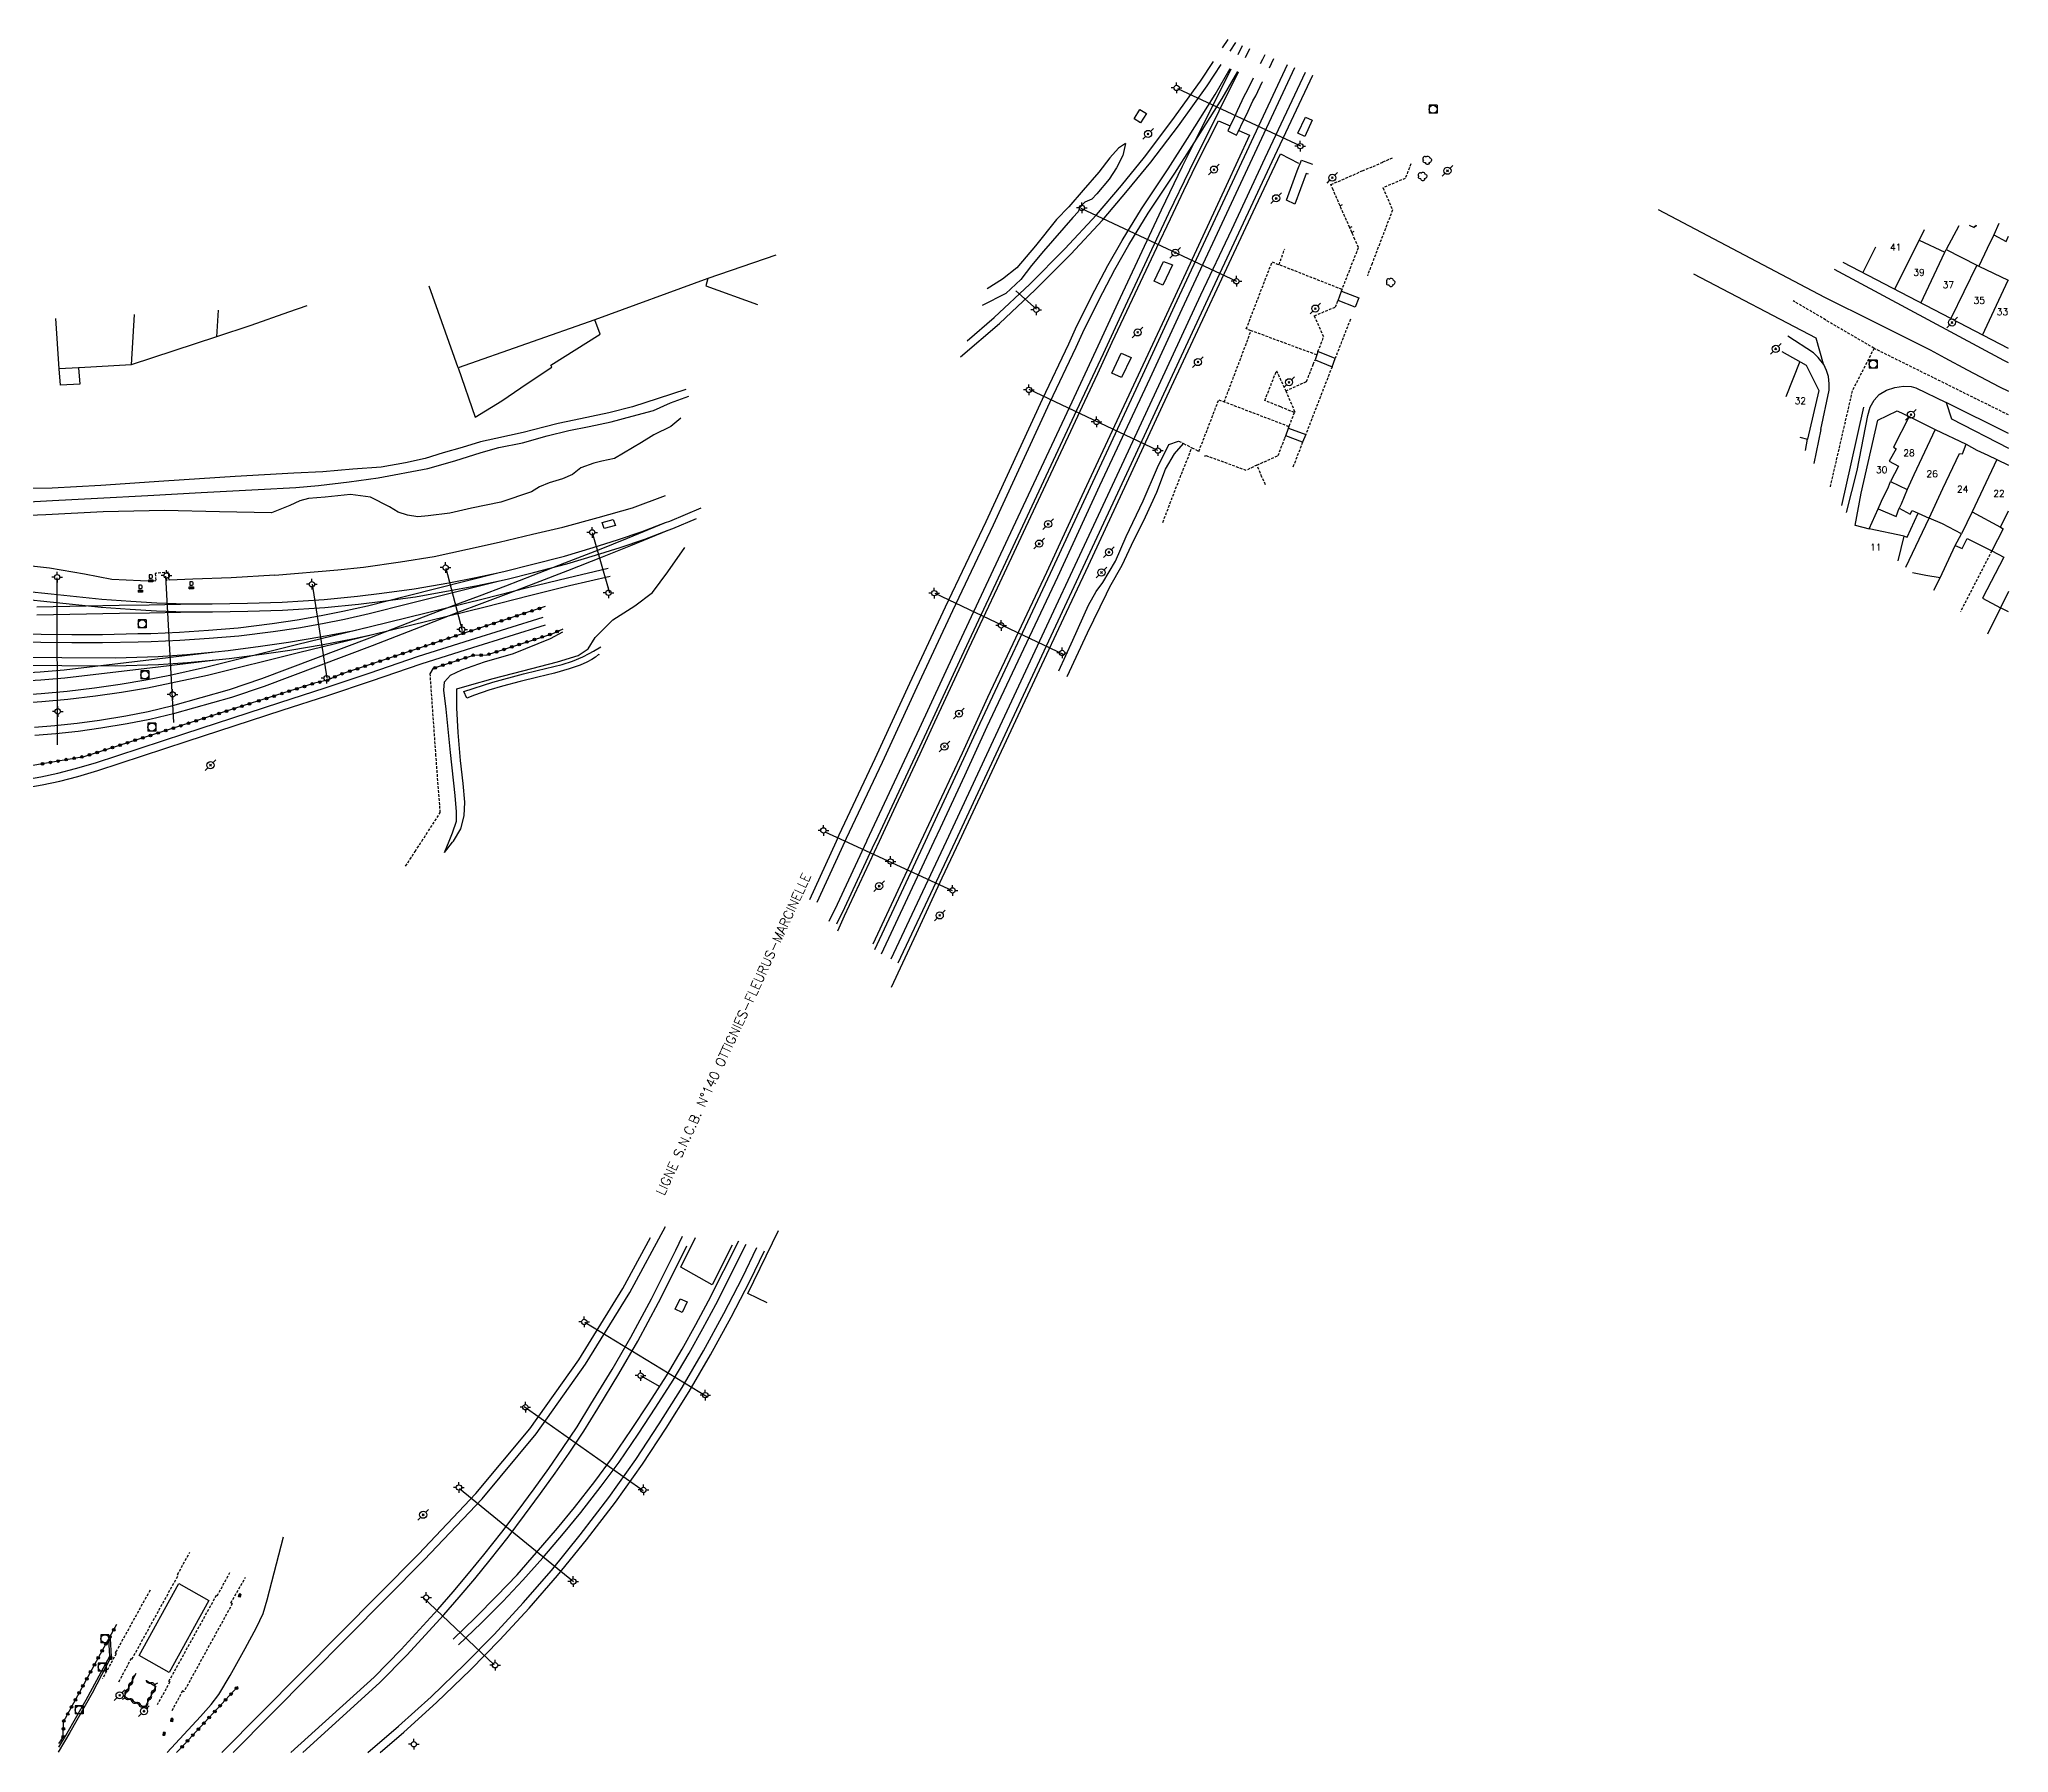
# Model space of a CAD drawing. Header units: millimetres. Extents: x 154000 to 155000, y 122000 to 122597.
# Drawn here: x 154630.4 to 155000, y 122000 to 122321.4 of the extents above; entities that cross this region are included whole.
import ezdxf
from ezdxf.enums import TextEntityAlignment as Align

# ---------------------------------------------------------------- set-up
doc = ezdxf.new("R2010")
doc.units = ezdxf.units.MM
doc.linetypes.add('DASHED', pattern=[0.75, 0.5, -0.25])
doc.layers.get('0').update_dxf_attribs({"linetype": 'CONTINUOUS'})
for name, color, linetype in [('W0001', 6, 'DASHED'), ('W0004', 5, 'CONTINUOUS'), ('W0006', 2, 'CONTINUOUS'), ('W0014', 7, 'CONTINUOUS'), ('W0017', 7, 'CONTINUOUS'), ('W0021', 2, 'CONTINUOUS'), ('W0071', 7, 'CONTINUOUS'), ('W0101', 7, 'CONTINUOUS'), ('W0104', 1, 'CONTINUOUS'), ('W0105', 7, 'CONTINUOUS'), ('W0112', 1, 'DASHED'), ('W0211', 2, 'CONTINUOUS'), ('W0214', 2, 'CONTINUOUS'), ('W0300', 7, 'CONTINUOUS'), ('W0310', 3, 'CONTINUOUS'), ('W0323', 7, 'CONTINUOUS'), ('W0401', 7, 'CONTINUOUS'), ('W0420', 7, 'CONTINUOUS'), ('W0438', 7, 'CONTINUOUS'), ('W0439', 7, 'CONTINUOUS'), ('W0473', 7, 'CONTINUOUS'), ('W0610', 7, 'CONTINUOUS'), ('W0611', 7, 'CONTINUOUS'), ('W0700', 7, 'CONTINUOUS'), ('W0710', 7, 'CONTINUOUS'), ('W0989', 7, 'CONTINUOUS'), ('W0991', 7, 'CONTINUOUS'), ('W1102', 7, 'CONTINUOUS')]:
    doc.layers.add(name, color=color, linetype=linetype)
doc.styles.get("Standard").update_dxf_attribs({"font": 'romans.shx', "width": 0.85})

# ---------------------------------------------------------------- blocks, each defined once
blk = doc.blocks.new('T438')
for p, q in [((-0.4, 0.2), (0.4, 0.2)), ((-0.4, -0.2), (-0.4, 0.2)), ((0.15, 1.1), (-0.3, 1.1)), ((-0.3, 1.1), (-0.3, 0.5)), ((-0.3, 0.5), (0.15, 0.5)), ((0.3, 0.65), (0.3, 0.95)), ((0.4, 0.2), (0.4, -0.2))]:
    blk.add_line(p, q)
at = {"flags": 128}
for points in [[(-0.4, -0.2), (0.4, 0.2)], [(0.4, -0.2), (-0.4, -0.2)]]:
    blk.add_lwpolyline(points, dxfattribs=at)
for centre, major_axis, start_param, end_param in [((0.15, 0.95), (0.106, -0.106), 0.785398, 2.356194), ((0.15, 0.65), (0.106, 0.106), 3.926991, 5.497787)]:
    blk.add_ellipse(centre, major_axis=major_axis, ratio=1, start_param=start_param, end_param=end_param)
blk = doc.blocks.new('T473')
for p, q in [((-0.166667, 0.166667), (0.166667, -0.166667)), ((-0.166667, -0.166667), (0.166667, 0.166667)), ((0.500001, 0.500001), (1.000002, 1.000002)), ((-1.000002, -1.000002), (-0.500001, -0.500001))]:
    blk.add_line(p, q)
blk.add_ellipse((0, 0), major_axis=(0.471405, 0.471405), ratio=1, start_param=5.4977871438, end_param=11.780972451)
blk = doc.blocks.new('T610')
for p, q in [((-0.500001, 0), (-1.000002, 0)), ((0, 0.500001), (0, 1.000002)), ((0.500001, 0), (1.000002, 0)), ((0, -0.500001), (0, -1.000002))]:
    blk.add_line(p, q)
blk.add_ellipse((0, 0), major_axis=(-0.353554, 0.353554), ratio=1, start_param=3.926990817, end_param=10.2101761242)
blk = doc.blocks.new('T420')
for p, q in [((0.75, 0.75), (-0.75, 0.75)), ((-0.75, 0.75), (-0.75, -0.75)), ((0.75, 0.75), (0.75, -0.75)), ((0.75, -0.75), (-0.75, -0.75))]:
    blk.add_line(p, q)
blk.add_ellipse((0, 0), major_axis=(-0.53, 0.53), ratio=1, start_param=3.926991, end_param=10.210176)
blk = doc.blocks.new('T300')
for p, q in [((-0.8, 0.51), (-0.86, 0.34)), ((-0.86, 0.34), (-0.86, 0.17)), ((-0.86, 0.17), (-0.74, 0.06)), ((-0.69, 0.63), (-0.8, 0.51)), ((-0.8, -0.06), (-0.74, 0.06)), ((-0.74, 0.06), (-0.69, 0.11)), ((-0.57, 0.69), (-0.69, 0.63)), ((-0.46, 0.69), (-0.57, 0.69)), ((-0.29, 0.63), (-0.46, 0.69)), ((-0.29, 0.63), (-0.17, 0.74)), ((-0.23, 0.57), (-0.29, 0.63)), ((-0.17, 0.74), (-0.06, 0.8)), ((-0.06, 0.8), (0.06, 0.8)), ((0.06, 0.8), (0.23, 0.74)), ((0.23, 0.74), (0.34, 0.63)), ((0.34, 0.63), (0.4, 0.51)), ((0.46, 0.46), (0.34, 0.46)), ((0.4, 0.51), (0.4, 0.46)), ((0.57, 0.4), (0.46, 0.46)), ((0.57, 0.4), (0.69, 0.29)), ((0.69, 0.29), (0.74, 0.17)), ((0.74, 0.06), (0.69, -0.17)), ((0.74, 0.17), (0.74, 0.06)), ((-0.8, -0.17), (-0.8, -0.06)), ((-0.8, -0.23), (-0.8, -0.17)), ((-0.74, -0.34), (-0.8, -0.23)), ((-0.69, -0.4), (-0.74, -0.34)), ((-0.51, -0.46), (-0.69, -0.4)), ((-0.4, -0.46), (-0.51, -0.46)), ((-0.4, -0.46), (-0.34, -0.46)), ((-0.34, -0.46), (-0.34, -0.4)), ((-0.34, -0.51), (-0.34, -0.46)), ((-0.29, -0.63), (-0.34, -0.51)), ((-0.17, -0.74), (-0.29, -0.63)), ((-0.06, -0.8), (-0.17, -0.74)), ((0.06, -0.8), (-0.06, -0.8)), ((0.17, -0.74), (0.06, -0.8)), ((0.23, -0.69), (0.17, -0.74)), ((0.29, -0.46), (0.23, -0.46)), ((0.29, -0.63), (0.23, -0.69)), ((0.46, -0.4), (0.29, -0.46)), ((0.34, -0.51), (0.29, -0.63)), ((0.34, -0.51), (0.34, -0.46)), ((0.57, -0.34), (0.46, -0.4)), ((0.63, -0.29), (0.57, -0.34)), ((0.69, -0.17), (0.63, -0.29))]:
    blk.add_line(p, q)
blk = doc.blocks.new('T401')
for p, q in [((-0.3, 0.3), (0, 0.3)), ((-0.3, -0.25), (-0.3, 0.3)), ((-0.3, 0.15), (0, 0.15)), ((-0.3, 0), (0, 0)), ((0, 0.3), (0, -0.25)), ((-0.3, -0.15), (0, -0.15)), ((-0.3, -0.25), (-0.3, -0.3)), ((-0.3, -0.3), (0, -0.3)), ((0, -0.3), (0, -0.25))]:
    blk.add_line(p, q)
blk = doc.blocks.new('t310o')
at = {"color": 0, "linetype": 'Continuous'}
for centre, start, end in [((-0.5, 0.38), 216.8699, 323.1304), ((0.5, -0.37), 36.8699, 143.1303)]:
    blk.add_arc(centre, 0.625, start, end, dxfattribs=at)
blk = doc.blocks.new('t323o')
at = {"color": 0, "linetype": 'Continuous'}
for radius in [0.25, 0.15]:
    blk.add_circle((0, 0), radius, dxfattribs=at)

msp = doc.modelspace()

# ---------------------------------------------------------------- linework, layer by layer
at = {"layer": 'W0001'}
for points in [[(154974.74, 122263.43), (154959.59, 122272.32)], [(154974.74, 122263.43), (154970.65, 122255.45), (154966.46, 122237.32)], [(155000, 122250.93), (154974.74, 122263.43)]]:
    msp.add_lwpolyline(points, dxfattribs=at)
at = {"layer": 'W0004'}
for points in [[(154643.73, 122021.41), (154643.91, 122018.01), (154640.31, 122011.15), (154636.17, 122003.76), (154633.97, 122000.11)], [(154634.05, 122001.04), (154635.4, 122003.19), (154637.45, 122006.81), (154639.18, 122009.89), (154643.65, 122018.08), (154643.48, 122021.29)]]:
    msp.add_lwpolyline(points, dxfattribs=at)
at = {"layer": 'W0006'}
for points in [[(154934.2, 122289.48), (154965.43, 122273.04), (154974.77, 122268.41), (154985.25, 122263.18), (154988.05, 122261.68), (154992.22, 122259.37), (154998.32, 122256.23), (155000, 122255.39)], [(154968.72, 122233.92), (154970.47, 122241.74), (154972.84, 122252.4)], [(155000, 122247.43), (154988.31, 122253.25)]]:
    msp.add_lwpolyline(points, dxfattribs=at)
at = {"layer": 'W0014'}
for points in [[(155000, 122260.69), (154999.11, 122261.15), (154967.33, 122278.19)], [(154964.77, 122248.18), (154966.3, 122255.61), (154966.35, 122256.8), (154966.17, 122258.12), (154965.8, 122259.26), (154965.32, 122260.37), (154964.27, 122261.72), (154963.39, 122262.61), (154963.39, 122262.61), (154958.57, 122265.73)], [(154969.55, 122232.66), (154971.58, 122240.49), (154973.59, 122250.83), (154973.99, 122252.39), (154974.77, 122253.73), (154975.73, 122254.77), (154977.11, 122255.59), (154978.67, 122256.11), (154980.25, 122256.32), (154981.74, 122256.25), (154982.61, 122256.02), (154988.31, 122253.25), (154989.3, 122250.2), (155000, 122244.73)], [(154964.77, 122248.18), (154963.47, 122241.82)], [(154735.54, 122205.91), (154735.34, 122206), (154734.78, 122205.52), (154734.14, 122205.04), (154733.16, 122204.55), (154731.93, 122204.02), (154729.84, 122203.3), (154727.08, 122202.5), (154723.96, 122201.77), (154720.68, 122200.94), (154717.37, 122200.05), (154714.76, 122199.3), (154712.07, 122198.36), (154710.66, 122197.83), (154710.07, 122199.07), (154715.51, 122200.82), (154721.31, 122202.35), (154723.86, 122203.01), (154728.57, 122204.12), (154730.5, 122204.74), (154732.44, 122205.54), (154733.62, 122206.21), (154734.45, 122206.64), (154735.82, 122207.43)]]:
    msp.add_lwpolyline(points, dxfattribs=at)
at = {"layer": 'W0017'}
for points in [[(154660.69, 122006.76), (154662.7, 122009.01), (154664.11, 122010.93), (154666.22, 122014.46), (154669.04, 122019.53), (154671.17, 122023.45), (154672.4, 122026.08), (154673.15, 122028.68), (154676.22, 122040.5)], [(154660.69, 122006.76), (154654.39, 122000)]]:
    msp.add_lwpolyline(points, dxfattribs=at)
at = {"layer": 'W0021'}
msp.add_lwpolyline([(154940.86, 122277.43), (154963.8, 122265.4), (154965.21, 122260.52)], dxfattribs=at)
at = {"layer": 'W0071'}
for points in [[(154678.18, 122240), (154667.2, 122239.37), (154653.76, 122238.52), (154641.99, 122237.72), (154632.85, 122237.2), (154624.42, 122237.05), (154614.64, 122236.83), (154605.73, 122236.6), (154600.47, 122236.92), (154594.73, 122237.78), (154587.05, 122239.31), (154578.82, 122241.11), (154571.43, 122243.13), (154564.57, 122245.24), (154557.6, 122247.6), (154551.37, 122249.71), (154544.41, 122252.99), (154537.12, 122256.29), (154531.45, 122258.89), (154528.32, 122260.31), (154524.05, 122261.92)], [(154624.92, 122234.44), (154632.92, 122234.86), (154641.36, 122235.35), (154650.77, 122235.8), (154660.81, 122236.41), (154671.5, 122236.93), (154678.57, 122237.3), (154682.84, 122237.7), (154688.58, 122238.38), (154694.01, 122239.13), (154703.3, 122240.89), (154708.39, 122242.34), (154713.34, 122243.9), (154716.64, 122244.82), (154721.11, 122245.72), (154725.74, 122247.01), (154729.77, 122248.01), (154733.58, 122248.76), (154737.73, 122249.66), (154741.71, 122250.69), (154745.67, 122251.79), (154748.9, 122253.2), (154752.33, 122254.45)], [(154751.74, 122255.73), (154746.57, 122254), (154741.77, 122252.48), (154737.27, 122251.33), (154730.8, 122249.94), (154727.82, 122249.33), (154725.13, 122248.64), (154721.21, 122247.64), (154718.67, 122247.08), (154716.1, 122246.53), (154713.21, 122245.89), (154709.78, 122244.85), (154706.22, 122243.8), (154702.85, 122242.79), (154699.16, 122241.95), (154694.57, 122241.11), (154689.27, 122240.76), (154683.61, 122240.26), (154678.18, 122240)]]:
    msp.add_lwpolyline(points, dxfattribs=at)
at = {"layer": 'W0101'}
for points in [[(154984.17, 122285.64), (154983.24, 122283.73)], [(154983.24, 122283.73), (154988, 122281.48)], [(154768.62, 122280.93), (154755.91, 122276.52), (154755.49, 122275.15), (154765.18, 122271.67)], [(154988, 122281.48), (154988.25, 122281.95), (154994.02, 122279.02)], [(155000, 122263.39), (154968.92, 122279.51)], [(154994.02, 122279.02), (154994.38, 122278.85), (154999.9, 122276.2)], [(154999.9, 122276.2), (155000, 122276.16)], [(154957.44, 122262.82), (154962, 122260.28), (154964.36, 122255.51), (154962.26, 122246.37)], [(154972.35, 122236.25), (154975.47, 122249.97), (154979.06, 122251.72), (154981.32, 122250.66)], [(154981.32, 122250.66), (154986.21, 122248.2)], [(154961.85, 122244.26), (154962.26, 122246.37)], [(154986.21, 122248.2), (154992.04, 122245.43)], [(154992.04, 122245.43), (154994.03, 122244.32), (154996.08, 122243.36), (154997.8, 122242.59)], [(154997.8, 122242.59), (155000, 122241.49)], [(154971.2, 122230.18), (154972.35, 122236.25)], [(154976.15, 122234.75), (154977.43, 122237.48), (154977.86, 122238.43)], [(154977.86, 122238.43), (154980.99, 122236.97)], [(154980.99, 122236.97), (154979.83, 122234.17), (154979.49, 122233.44), (154981.54, 122232.35), (154981.93, 122233.04), (154983.03, 122232.53), (154985.06, 122231.59)], [(154973.85, 122229.59), (154975.53, 122233.35), (154976.15, 122234.75)], [(154993.14, 122232.78), (154991.15, 122228.65), (154987.6, 122230.51), (154985.06, 122231.59)], [(154993.14, 122232.78), (154998.47, 122229.86)], [(154979.25, 122223.57), (154980.42, 122228.21), (154973.85, 122229.59)], [(154998.47, 122229.86), (154998.96, 122229.6), (154996.84, 122225.42), (154999.13, 122224.28), (154995.08, 122216.57), (154998.45, 122214.77)], [(155000, 122213.99), (154998.45, 122214.77)]]:
    msp.add_lwpolyline(points, dxfattribs=at)
at = {"layer": 'W0104'}
for points in [[(154990.64, 122286.42), (154988.25, 122281.95)], [(154992.59, 122286.52), (154993.54, 122286.09), (154993.64, 122286.38), (154993.83, 122286.29), (154993.95, 122286.59)], [(154998.19, 122286.82), (154997.25, 122284.7), (154995.96, 122282.16), (154994.38, 122278.85)], [(154997.25, 122284.7), (154999.54, 122283.48), (155000, 122284.5)], [(154755.91, 122276.52), (154734.66, 122268.79)], [(154709.03, 122259.79), (154703.59, 122275.07)], [(154648.19, 122269.76), (154647.68, 122260.33), (154637.88, 122259.78), (154637.74, 122259.77), (154634.13, 122259.57), (154633.53, 122269.01)], [(154680.63, 122271.41), (154677.17, 122270.21), (154670.12, 122267.73), (154663.69, 122265.56)], [(154663.96, 122270.56), (154663.69, 122265.56)], [(154734.66, 122268.79), (154709.03, 122259.79)], [(154709.03, 122259.79), (154712.24, 122250.53), (154717.21, 122253.61), (154721.97, 122256.82), (154726.62, 122259.9), (154726.44, 122260.27), (154735.66, 122266.06), (154734.66, 122268.79)], [(154663.69, 122265.56), (154647.68, 122260.33)], [(154637.74, 122259.77), (154638.03, 122256.73), (154634.4, 122256.54), (154634.13, 122259.57)], [(154975.53, 122233.35), (154978.87, 122231.89), (154979.49, 122233.44)], [(154980.42, 122228.21), (154980.95, 122227.99), (154983.03, 122232.53)], [(154980.69, 122222.39), (154985.06, 122231.59)], [(154989.99, 122226.45), (154991.15, 122228.65)], [(154987.13, 122220.39), (154989.99, 122226.45)], [(154989.99, 122226.45), (154991.29, 122225.9), (154992.24, 122227.74), (154996.84, 122225.42)], [(154987.13, 122220.39), (154984.49, 122220.84), (154981.98, 122221.33)], [(154985.97, 122218.07), (154987.13, 122220.39)], [(154998.45, 122214.77), (154996.05, 122209.81)]]:
    msp.add_lwpolyline(points, dxfattribs=at)
for points in [[(154841.39, 122279.71), (154843.08, 122279.07), (154841.3, 122275.28), (154839.67, 122276.04)], [(154833.45, 122262.51), (154835.33, 122261.74), (154833.54, 122257.96), (154831.73, 122258.8)], [(154656.57, 122031.7), (154662.22, 122028.56), (154654.76, 122015.05), (154649.13, 122018.19)]]:
    msp.add_lwpolyline(points, close=True, dxfattribs=at)
at = {"layer": 'W0105'}
for points in [[(154860.42, 122318.52), (154859.95, 122317.63), (154859.54, 122316.8)], [(154861.28, 122316.07), (154861.68, 122316.88), (154862.11, 122317.8)], [(154858.25, 122314.12), (154857.06, 122311.69), (154856.55, 122310.79), (154855.22, 122307.96), (154854.69, 122306.86), (154853.77, 122304.9), (154853.45, 122304.21), (154855.09, 122303.39), (154855.41, 122304.05), (154856.35, 122306.02), (154856.98, 122307.21), (154858.19, 122309.86), (154858.71, 122310.81), (154859.93, 122313.34), (154859.95, 122313.4)], [(154868.61, 122296.08), (154868.18, 122296.24), (154866.05, 122290.49), (154864.49, 122291.2), (154866.48, 122296.73), (154867.28, 122298.76), (154869.35, 122297.97)]]:
    msp.add_lwpolyline(points, dxfattribs=at)
for points in [[(154878.06, 122272.91), (154877.39, 122271.13), (154874.15, 122272.38), (154874.79, 122274.18)], [(154873.59, 122261.5), (154870.39, 122262.82), (154870.25, 122262.43), (154869.84, 122261.27), (154873.02, 122259.97)], [(154864.85, 122248.45), (154868.09, 122247.27), (154867.5, 122245.82), (154864.34, 122247.04)]]:
    msp.add_lwpolyline(points, close=True, dxfattribs=at)
at = {"layer": 'W0112'}
for points in [[(154874.52, 122290.18), (154873.25, 122293.17), (154872.82, 122294.15), (154876.97, 122295.94), (154878.71, 122296.75), (154880.73, 122297.55), (154882.57, 122298.39), (154884.47, 122299.22)], [(154887.81, 122298.04), (154886.78, 122295.32), (154882.58, 122293.54), (154884.38, 122289.39), (154880.54, 122279.35), (154879.65, 122277.05)], [(154876.34, 122286.07), (154874.52, 122290.18), (154874.54, 122290.18), (154875.2, 122290.48)], [(154874.79, 122274.18), (154877.99, 122282.34), (154877.32, 122283.84), (154876.94, 122284.78), (154876.74, 122285.18), (154877.38, 122285.49)], [(154876.74, 122285.18), (154876.34, 122286.07), (154877.01, 122286.34)], [(154846.73, 122244.79), (154848.03, 122244.1), (154851.78, 122253.8), (154852.79, 122253.38), (154852.79, 122253.38), (154857.84, 122266.74), (154856.93, 122267.08), (154861.78, 122279.66), (154863.09, 122279.11), (154864.14, 122282.11)], [(154874.91, 122274.47), (154863.09, 122279.11)], [(154870.39, 122262.82), (154871.46, 122265.57), (154869.7, 122269.54), (154873.69, 122271.21), (154873.93, 122271.87), (154874.15, 122272.38)], [(154876.46, 122268.88), (154873.59, 122261.5)], [(154870.17, 122262.19), (154857.84, 122266.74)], [(154864.85, 122248.45), (154865, 122248.85), (154865.96, 122251.37), (154863.39, 122252.44), (154860.42, 122253.65), (154862.6, 122259.24), (154864.33, 122255.47), (154868.25, 122257.2), (154869.49, 122260.42), (154869.84, 122261.27)], [(154873.02, 122259.97), (154868.09, 122247.27)], [(154864.33, 122255.47), (154866.02, 122251.54), (154865.96, 122251.37)], [(154864.96, 122248.73), (154852.79, 122253.38)], [(154860.54, 122237.84), (154859.88, 122239.29), (154858.93, 122241.54), (154862.91, 122243.31), (154864.17, 122246.63), (154864.34, 122247.04)], [(154841.27, 122230.78), (154843.39, 122236.36), (154846.73, 122244.79)], [(154844.24, 122246.04), (154845.15, 122245.58), (154846.73, 122244.79)], [(154849.2, 122243.35), (154849.1, 122243.08)], [(154858.93, 122241.54), (154856.92, 122240.53), (154849.2, 122243.35)], [(154867.5, 122245.82), (154865.64, 122241.01)], [(154996.84, 122225.42), (154990.94, 122214)], [(154654.77, 122219.91), (154654.69, 122221.44), (154652.19, 122221.21), (154652.3, 122219.76)], [(154702.21, 122171), (154705.67, 122176.33), (154704.86, 122186.96), (154703.77, 122202.4)], [(154699.16, 122166.3), (154700.93, 122169.04), (154702.21, 122171)], [(154656.5, 122033.29), (154656.35, 122033.41), (154658.66, 122037.59)], [(154647.8, 122017.54), (154656.5, 122033.29)], [(154663.67, 122029.53), (154663.82, 122029.42), (154666.17, 122033.77)], [(154666.64, 122027.96), (154666.39, 122028.08), (154669.1, 122032.88)], [(154651.19, 122030.44), (154644.86, 122019.01)], [(154654.73, 122013.37), (154663.67, 122029.53)], [(154666.64, 122027.96), (154657.55, 122011.41)], [(154644.86, 122019.01), (154644.64, 122018.69), (154644.83, 122018.55), (154642.3, 122013.9)], [(154647.8, 122017.54), (154647.65, 122017.63), (154645.22, 122013.11)], [(154654.73, 122013.37), (154654.92, 122013.27), (154652.54, 122008.98)], [(154657.55, 122011.41), (154657.3, 122011.56), (154655.16, 122007.63)]]:
    msp.add_lwpolyline(points, dxfattribs=at)
at = {"layer": 'W0211'}
for points in [[(154834.29, 122301.87), (154832.94, 122300.95), (154831.32, 122299.16), (154829.27, 122296.47), (154826.34, 122293.13), (154823.65, 122289.97), (154821.32, 122287.63), (154817.39, 122282.66), (154813.84, 122278.56), (154811.21, 122276.42), (154808.31, 122274.57)], [(154674.02, 122232.59), (154664.26, 122232.78), (154653.94, 122233.03), (154642.4, 122232.76), (154631.63, 122232.2), (154620.43, 122231.78), (154610.38, 122231.82), (154601.5, 122232.19), (154591.53, 122233.42), (154580.25, 122236.19), (154570.32, 122238.58), (154562.07, 122240.66), (154554.4, 122243.71), (154547.44, 122246.15), (154537.71, 122250.26), (154527.02, 122255)], [(154750.79, 122250.3), (154748.94, 122248.74), (154745.76, 122247.21), (154743.43, 122245.75), (154738.36, 122242.79), (154736, 122242.29), (154734.46, 122241.86), (154732.07, 122241.02), (154730.48, 122239.74), (154728.6, 122238.97), (154726.11, 122238.18), (154724.3, 122237.45), (154722.8, 122236.54), (154717.02, 122234.6), (154711.53, 122233.42), (154707.46, 122232.51), (154703.38, 122231.99), (154701.48, 122231.85), (154699.54, 122232.12), (154697.78, 122232.72), (154696.12, 122233.71), (154692.58, 122235.5), (154688.79, 122235.98), (154684.06, 122235.51), (154680.96, 122235.29), (154679.33, 122234.81), (154677.44, 122233.97), (154674.02, 122232.59)], [(154823.34, 122201.84), (154827.15, 122210.07), (154830.68, 122217.39), (154831.35, 122218.67), (154833.65, 122222.76), (154835.41, 122226.52), (154837.99, 122231.81), (154840.12, 122236.48), (154841.8, 122240.79), (154843.49, 122243.62), (154845.15, 122245.58)], [(154708.12, 122171), (154709.55, 122173.28), (154710.12, 122175.76), (154710.29, 122178.32), (154709.97, 122181.8), (154709.44, 122186.11), (154709, 122191.34), (154708.76, 122195.98), (154708.77, 122199.53), (154711.13, 122200.27), (154715.59, 122201.47), (154721.15, 122202.95), (154727.66, 122204.63), (154731.52, 122205.78), (154733.44, 122207.03), (154734.71, 122209.17), (154738.06, 122212.52), (154742.19, 122215.15), (154745.48, 122217.64), (154748.36, 122221.48), (154751.54, 122226.07)], [(154706.43, 122168.86), (154707.98, 122170.77), (154708.12, 122171)]]:
    msp.add_lwpolyline(points, dxfattribs=at)
at = {"layer": 'W0214'}
for points in [[(154834.29, 122301.87), (154833.75, 122299.62), (154832.59, 122297.27), (154831.2, 122295.16), (154828.91, 122292.4), (154827.92, 122291.44), (154826.64, 122290.83), (154825.67, 122289.86), (154825.4, 122289.06), (154824.37, 122287.95), (154818.86, 122281.69), (154816.64, 122278.98), (154814.62, 122276.33), (154811.83, 122273.74), (154807.38, 122271.47)], [(154652.3, 122219.76), (154649.4, 122219.82), (154644.03, 122220.05), (154638.9, 122221.07), (154632.3, 122222.17), (154625.52, 122222.95), (154617.44, 122223.26), (154607.39, 122224.5), (154599.11, 122225.65), (154589.29, 122227.9), (154579.7, 122230.18), (154569.73, 122232.75), (154558.38, 122236.09), (154546.52, 122240.28), (154537.12, 122244.24), (154528.63, 122248.47), (154518.64, 122252.6), (154508.29, 122257.11), (154499.84, 122261.09)], [(154821.73, 122202.95), (154824.37, 122208.68), (154827.35, 122215.24), (154828.77, 122217.83), (154830.02, 122219.52), (154832.39, 122223.49), (154834.42, 122228.16), (154837.57, 122234.8), (154840.29, 122241.07), (154842.39, 122245.37), (154844.24, 122246.04)], [(154674.64, 122220.87), (154686.44, 122221.87), (154691.26, 122222.41), (154698.23, 122223.35), (154704.5, 122224.41), (154710.76, 122225.75), (154716.72, 122227.06), (154722.99, 122228.54), (154728.67, 122229.91), (154735.32, 122231.67), (154741.77, 122233.48), (154747.94, 122235.81)], [(154674.64, 122220.87), (154666.4, 122220.37), (154659.22, 122220.13), (154654.77, 122219.91)], [(154707.33, 122171), (154707.99, 122172.56), (154708.68, 122174.72), (154708.7, 122176.49), (154708.44, 122179.53), (154707.57, 122187.62), (154706.79, 122195.76), (154706.34, 122199.31), (154706.46, 122200.87), (154707.59, 122202.13), (154709.73, 122203.1), (154713.95, 122204.59), (154719.39, 122206.21), (154726.38, 122208.97), (154728.69, 122210.27)], [(154706.43, 122168.86), (154707.33, 122171)]]:
    msp.add_lwpolyline(points, dxfattribs=at)
at = {"layer": 'W0310'}
msp.add_lwpolyline([(154650.62, 122013.48), (154652.3, 122012.42), (154650.21, 122008.47), (154646.31, 122010.54), (154648.62, 122014.89)], dxfattribs=at)
at = {"layer": 'W0323'}
for points in [[(154670.18, 122196.84), (154638.76, 122186.83), (154621.36, 122183.85), (154588.61, 122185.98), (154559.71, 122195.08), (154547.6, 122198.88), (154522.05, 122210.85), (154494.93, 122223.49), (154428.28, 122255.08)], [(154725.37, 122214.98), (154708.43, 122209.45), (154689.31, 122203.05), (154686.86, 122202.25), (154684.53, 122201.15), (154682.09, 122200.62), (154670.18, 122196.84)], [(154703.77, 122202.4), (154704.4, 122203.41), (154711.88, 122205.87), (154714.42, 122205.91), (154726.64, 122209.88), (154728.74, 122210.78)], [(154634.11, 122001.69), (154634.46, 122002.22), (154634.92, 122002.93), (154634.94, 122005.78), (154641.89, 122018.52), (154644.96, 122024.08)], [(154656.19, 122000), (154657.61, 122001.54), (154667.7, 122012.39)]]:
    msp.add_lwpolyline(points, dxfattribs=at)
at = {"layer": 'W0439'}
for points in [[(154835.9, 122306.48), (154836.94, 122308.26), (154838.19, 122307.5), (154837.09, 122305.76)], [(154868.02, 122306.81), (154869.29, 122306.21), (154867.91, 122303.18), (154866.59, 122303.79)], [(154736.4, 122229.62), (154736.06, 122230.76), (154738.14, 122231.35), (154738.53, 122230.22)], [(154750.71, 122085.14), (154752, 122084.54), (154751.05, 122082.58), (154749.76, 122083.17)]]:
    msp.add_lwpolyline(points, close=True, dxfattribs=at)
at = {"layer": 'W0611'}
for points in [[(154844, 122312.17), (154867.09, 122301.4)], [(154855.18, 122275.96), (154825.94, 122289.67)], [(154817.58, 122270.77), (154813.7, 122274.23)], [(154840.34, 122244.24), (154816.16, 122255.72)], [(154734.2, 122228.89), (154737.4, 122217.54)], [(154655.64, 122193.24), (154654.18, 122220.72)], [(154709.81, 122210.46), (154706.78, 122222.14)], [(154633.69, 122220.35), (154633.79, 122189.07)], [(154681.64, 122219.2), (154684.38, 122201.55)], [(154798.49, 122217.51), (154822.71, 122205.99)], [(154781.57, 122171), (154777.9, 122172.69)], [(154801.8, 122161.68), (154781.57, 122171)], [(154732.78, 122080.74), (154755.83, 122066.74)], [(154743.27, 122070.73), (154746.85, 122068.67)], [(154743.77, 122049.09), (154721.41, 122064.86)], [(154709.25, 122049.52), (154730.65, 122032.11)], [(154715.77, 122016.49), (154702.4, 122029.13)]]:
    msp.add_lwpolyline(points, dxfattribs=at)
at = {"layer": 'W0700'}
for points in [[(154852.46, 122319.79), (154853.52, 122321.38)], [(154853.88, 122319.19), (154854.94, 122320.79)], [(154803.27, 122261.82), (154810.6, 122268.08), (154817.34, 122274.4), (154823.98, 122281.07), (154829.94, 122287.49), (154834.66, 122293.01), (154839.04, 122298.33), (154844.21, 122305.2), (154849.56, 122312.69), (154852.21, 122316.67)], [(154804.52, 122264.82), (154809.59, 122269.2), (154816.29, 122275.48), (154822.89, 122282.12), (154828.82, 122288.5), (154833.5, 122293.98), (154837.85, 122299.27), (154842.99, 122306.09), (154848.32, 122313.55), (154850.79, 122317.27)], [(154837.54, 122258.47), (154843.54, 122271.49), (154864.65, 122316.7)], [(154855.39, 122318.56), (154856.22, 122320.25)], [(154856.78, 122317.97), (154857.61, 122319.66)], [(154787.39, 122171), (154796.95, 122191.46), (154803.57, 122205.68), (154814.56, 122229.19), (154825.15, 122251.83), (154830.13, 122262.45), (154834.25, 122271.42), (154842.37, 122288.77), (154846.34, 122296.93), (154851.87, 122307.98), (154855.47, 122315.29)], [(154823.61, 122264.25), (154824.87, 122267.07), (154827.88, 122273.16), (154830.92, 122278.98), (154833.61, 122283.64), (154837.25, 122289.62), (154842.24, 122297.11), (154845.9, 122302.78), (154851.11, 122311.07), (154853.92, 122315.95)], [(154824.99, 122263.63), (154826.23, 122266.43), (154829.23, 122272.47), (154832.24, 122278.25), (154834.91, 122282.87), (154838.52, 122288.8), (154843.51, 122296.29), (154847.17, 122301.97), (154852.41, 122310.29), (154855.32, 122315.36)], [(154828.77, 122263.09), (154832.88, 122272.05), (154841.01, 122289.42), (154844.99, 122297.6), (154847.17, 122301.97), (154850.51, 122308.65), (154854.07, 122315.88)], [(154838.91, 122257.84), (154844.91, 122270.86), (154866.04, 122316.11)], [(154840.9, 122257.27), (154848.42, 122273.44), (154854.19, 122285.71), (154860.45, 122299.15), (154868.06, 122315.26)], [(154842.27, 122256.63), (154849.79, 122272.8), (154855.56, 122285.07), (154861.81, 122298.5), (154869.45, 122314.67), (154869.45, 122314.67)], [(154780.01, 122171), (154780.55, 122172.16), (154787.28, 122186.46), (154793.78, 122200.6), (154800.5, 122214.92), (154808.11, 122230.93), (154818.71, 122253.89), (154823.61, 122264.25)], [(154781.67, 122171), (154781.92, 122171.53), (154788.65, 122185.82), (154795.15, 122199.96), (154801.87, 122214.27), (154809.47, 122230.29), (154820.08, 122253.25), (154824.99, 122263.63)], [(154785.73, 122171), (154785.8, 122171.15), (154795.58, 122192.1), (154802.2, 122206.32), (154813.19, 122229.83), (154823.79, 122252.47), (154828.77, 122263.09)], [(154796.71, 122171), (154798.17, 122174.13), (154802.76, 122183.93), (154806.96, 122193.1), (154820.18, 122221.23), (154828.11, 122238.31), (154837.54, 122258.47)], [(154798.38, 122171), (154799.54, 122173.49), (154804.13, 122183.29), (154808.33, 122192.46), (154821.54, 122220.59), (154829.47, 122237.67), (154838.91, 122257.84)], [(154800.67, 122171), (154811.18, 122193.53), (154834.01, 122242.47), (154840.9, 122257.27)], [(154802.33, 122171), (154812.55, 122192.89), (154835.38, 122241.83), (154842.27, 122256.63)], [(154647.59, 122216.01), (154652.47, 122215.7), (154657.91, 122215.52), (154661.9, 122215.5), (154662.88, 122215.5), (154669.51, 122215.61), (154675.99, 122215.84), (154683.89, 122216.33), (154690.14, 122216.94), (154694.72, 122217.5), (154700.77, 122218.3), (154707.27, 122219.46), (154712.35, 122220.43), (154716.44, 122221.31), (154717.87, 122221.61), (154722.77, 122222.86), (154728.99, 122224.45), (154734.36, 122226.04), (154738.93, 122227.5), (154743.55, 122229.05), (154747.92, 122230.73), (154748.72, 122231.03), (154754.6, 122233.52)], [(154647.49, 122214.5), (154652.39, 122214.19), (154657.88, 122214.01), (154661.87, 122213.99), (154662.89, 122213.99), (154669.55, 122214.1), (154676.06, 122214.33), (154684.01, 122214.82), (154690.31, 122215.44), (154694.91, 122216), (154701, 122216.81), (154707.55, 122217.98), (154712.65, 122218.95), (154716.8, 122219.84), (154718.21, 122220.14), (154723.14, 122221.4), (154729.39, 122222.99), (154734.81, 122224.6), (154739.4, 122226.07), (154744.06, 122227.63), (154748.44, 122229.3), (154749.28, 122229.63), (154753.78, 122231.54)], [(154655.47, 122196.43), (154666.11, 122199.46), (154672.2, 122201.48), (154692.42, 122209.1), (154702.53, 122213.04), (154708.28, 122215.26), (154713.02, 122217.02), (154717.97, 122218.9), (154723.09, 122220.86), (154729.07, 122223.18), (154735.57, 122225.7), (154740.83, 122227.84), (154747.92, 122230.73)], [(154655.88, 122194.98), (154666.55, 122198.01), (154672.7, 122200.06), (154692.96, 122207.69), (154703.08, 122211.64), (154708.82, 122213.85), (154713.55, 122215.6), (154718.51, 122217.49), (154723.63, 122219.45), (154729.61, 122221.77), (154736.13, 122224.3), (154741.4, 122226.44), (154748.44, 122229.3)], [(154648.93, 122209.91), (154651.34, 122209.95), (154656.73, 122210.2), (154662.18, 122210.57), (154667.71, 122211.02), (154674.12, 122211.79), (154678.8, 122212.48), (154683.3, 122213.29), (154687.35, 122214.11), (154691.98, 122215.15), (154699.37, 122217.03), (154716.44, 122221.31)], [(154654.89, 122202.13), (154661.61, 122203.61), (154678.67, 122207.86), (154692.59, 122211.23), (154713.71, 122216.43), (154722.06, 122218.56), (154729.54, 122220.39), (154737.19, 122222.18)], [(154655.19, 122200.65), (154661.96, 122202.14), (154679.03, 122206.4), (154692.95, 122209.76), (154714.08, 122214.96), (154722.43, 122217.09), (154729.89, 122218.92), (154737.54, 122220.71)], [(154622.76, 122216.9), (154632.48, 122215.86), (154642.04, 122214.88), (154647.49, 122214.5)], [(154622.92, 122218.4), (154632.64, 122217.36), (154642.17, 122216.38), (154647.59, 122216.01)], [(154648.96, 122208.4), (154651.39, 122208.43), (154656.81, 122208.69), (154662.29, 122209.07), (154667.86, 122209.51), (154674.32, 122210.3), (154679.04, 122210.99), (154683.58, 122211.8), (154687.67, 122212.63), (154692.33, 122213.69), (154699.74, 122215.57), (154716.8, 122219.84)], [(154629.92, 122214.94), (154645.41, 122215.24)], [(154629.93, 122213.43), (154645.44, 122213.73)], [(154645.41, 122215.24), (154651.06, 122215.3), (154656.89, 122215.42), (154661.9, 122215.5)], [(154645.44, 122213.73), (154651.08, 122213.79), (154656.92, 122213.91), (154661.87, 122213.99)], [(154625.2, 122209.94), (154630.74, 122209.8), (154636.5, 122209.76), (154642.25, 122209.77), (154648.93, 122209.91)], [(154652.75, 122205.64), (154658.08, 122205.98), (154663.41, 122206.52), (154665.87, 122206.77), (154671.95, 122207.53), (154677.2, 122208.3), (154683.41, 122209.35), (154689.21, 122210.46), (154692.59, 122211.23)], [(154652.79, 122204.13), (154658.2, 122204.48), (154663.57, 122205.02), (154666.04, 122205.27), (154672.16, 122206.03), (154677.44, 122206.81), (154683.68, 122207.87), (154689.52, 122208.98), (154692.95, 122209.76)], [(154657.71, 122191.17), (154675.55, 122196.97), (154684.09, 122199.76), (154692.3, 122202.47), (154701.58, 122205.66), (154711.32, 122208.76), (154724.95, 122213.01)], [(154658.18, 122189.74), (154676.01, 122195.54), (154684.56, 122198.32), (154692.78, 122201.04), (154702.06, 122204.23), (154711.77, 122207.32), (154725.4, 122211.57)], [(154625.15, 122208.43), (154630.72, 122208.29), (154636.49, 122208.25), (154642.27, 122208.26), (154648.96, 122208.4)], [(154625.28, 122202.42), (154630.6, 122202.73), (154635.06, 122203.13), (154652.55, 122205.19), (154658.18, 122205.87), (154663.41, 122206.52)], [(154621.65, 122204.01), (154634.66, 122203.92), (154644.73, 122203.89), (154652.79, 122204.13)], [(154621.67, 122205.52), (154634.67, 122205.43), (154644.71, 122205.4), (154652.75, 122205.64)], [(154625.35, 122200.91), (154630.71, 122201.22), (154635.22, 122201.63), (154652.73, 122203.69), (154658.36, 122204.38), (154663.57, 122205.02)], [(154626.38, 122198.35), (154630.75, 122198.66), (154635.64, 122199.12), (154640.78, 122199.73), (154645.61, 122200.44), (154650.43, 122201.26), (154654.89, 122202.13)], [(154626.47, 122196.85), (154630.88, 122197.15), (154635.8, 122197.62), (154640.98, 122198.24), (154645.85, 122198.95), (154650.7, 122199.77), (154655.19, 122200.65)], [(154629.5, 122192.37), (154633.36, 122192.67), (154637.54, 122193.11), (154641.72, 122193.7), (154646.65, 122194.52), (154650.83, 122195.32), (154655.47, 122196.43)], [(154629.59, 122190.86), (154633.5, 122191.17), (154637.72, 122191.61), (154641.95, 122192.21), (154646.92, 122193.03), (154651.14, 122193.84), (154655.88, 122194.98)], [(154627.5, 122182.47), (154630.7, 122183.02), (154633.91, 122183.72), (154637.22, 122184.6), (154640.96, 122185.7), (154657.71, 122191.17)], [(154627.74, 122180.98), (154630.98, 122181.54), (154634.26, 122182.25), (154637.62, 122183.14), (154641.41, 122184.26), (154658.18, 122189.74)], [(154775.01, 122160.02), (154780.01, 122171)], [(154776.41, 122159.55), (154781.67, 122171)], [(154778.68, 122155.97), (154780.2, 122159.16), (154785.73, 122171)], [(154780.1, 122155.44), (154781.57, 122158.52), (154787.17, 122170.51), (154787.39, 122171)], [(154787.19, 122150.68), (154796.71, 122171)], [(154788.46, 122149.82), (154798.38, 122171)], [(154790.3, 122148.9), (154800.67, 122171)], [(154791.57, 122148.13), (154802.33, 122171)], [(154666.79, 122000), (154702.66, 122036.19), (154713.5, 122047.6), (154723.65, 122059.81), (154732.92, 122072.84), (154741.23, 122086.33), (154747.94, 122098.71)], [(154664.67, 122000), (154701.58, 122037.24), (154712.37, 122048.6), (154722.45, 122060.73), (154731.66, 122073.67), (154739.92, 122087.08), (154745.1, 122096.62)], [(154677.62, 122000), (154693.23, 122014.15), (154698.3, 122019.33), (154705.2, 122026.87), (154708.07, 122030.14), (154710.99, 122033.59), (154713.84, 122037.09), (154717.23, 122041.35), (154720.28, 122045.4), (154723.26, 122049.49), (154726.01, 122053.32), (154728.6, 122057.04), (154731.34, 122061.13), (154733.95, 122065.36), (154737.9, 122071.85), (154741.41, 122077.94), (154745.29, 122085.13), (154749.89, 122094.26), (154751.13, 122096.89)], [(154679.87, 122000), (154694.28, 122013.06), (154699.4, 122018.3), (154706.32, 122025.87), (154709.21, 122029.15), (154712.15, 122032.62), (154715.02, 122036.14), (154718.42, 122040.43), (154721.49, 122044.51), (154724.48, 122048.61), (154727.24, 122052.45), (154729.85, 122056.19), (154732.61, 122060.31), (154735.24, 122064.58), (154739.2, 122071.08), (154742.73, 122077.21), (154746.63, 122084.43), (154751.24, 122093.6), (154751.95, 122095.07)], [(154708.07, 122021.28), (154712.3, 122025.34), (154716.31, 122029.38), (154720.07, 122033.37), (154723.75, 122037.51), (154727.64, 122042.09), (154730.84, 122045.96), (154734.65, 122050.88), (154737.98, 122055.38), (154741.58, 122060.61), (154744.85, 122065.6), (154748.1, 122070.68), (154751.07, 122075.69), (154753.6, 122080.28), (154756.01, 122084.74), (154761.72, 122096.03)], [(154709.11, 122020.19), (154713.36, 122024.26), (154717.39, 122028.32), (154721.18, 122032.35), (154724.89, 122036.51), (154728.8, 122041.12), (154732.02, 122045.02), (154735.85, 122049.97), (154739.21, 122054.5), (154742.83, 122059.76), (154746.12, 122064.78), (154749.39, 122069.89), (154752.38, 122074.94), (154754.93, 122079.55), (154757.35, 122084.05), (154763.1, 122095.4)], [(154692.07, 122000), (154697.81, 122004.94), (154703.94, 122010.47), (154710.25, 122016.59), (154715.76, 122022.17), (154721.23, 122028.1), (154726.51, 122034.17), (154731.94, 122040.86), (154737.32, 122047.86), (154742.35, 122054.99), (154746.77, 122061.66), (154751.08, 122068.52), (154755.08, 122075.35), (154758.9, 122082.39), (154762.39, 122089.12), (154765.1, 122094.78)], [(154694.39, 122000), (154698.81, 122003.81), (154704.97, 122009.37), (154711.31, 122015.52), (154716.85, 122021.13), (154722.36, 122027.1), (154727.67, 122033.2), (154733.13, 122039.93), (154738.54, 122046.96), (154743.59, 122054.13), (154748.03, 122060.84), (154752.37, 122067.73), (154756.4, 122074.6), (154760.24, 122081.68), (154763.74, 122088.44), (154766.5, 122094.12)]]:
    msp.add_lwpolyline(points, dxfattribs=at)
at = {"layer": 'W0710'}
for points in [[(154835.57, 122272.63), (154840.14, 122282.37), (154842.69, 122287.72), (154845.2, 122293.02), (154847.61, 122297.99), (154851.69, 122306.08), (154853.88, 122305.15)], [(154855.53, 122304.3), (154857.55, 122303.43), (154853.17, 122293.91), (154841.57, 122268.96), (154836.65, 122258.4), (154831.77, 122247.93), (154826.1, 122235.79), (154819.44, 122221.4), (154808.37, 122197.91), (154803.58, 122187.51), (154795.85, 122171)], [(154842.89, 122256.24), (154858.21, 122289.04), (154863.35, 122299.92), (154866.75, 122298.17)], [(154788.09, 122171), (154790.79, 122176.79), (154795.71, 122187.38), (154798.5, 122193.37), (154801.01, 122198.74), (154803.06, 122203.16), (154804.92, 122207.26), (154808.05, 122213.87), (154810.23, 122218.5), (154815.12, 122228.96), (154824.02, 122247.91), (154826.64, 122253.55), (154829.06, 122258.7), (154831.78, 122264.58), (154835.57, 122272.63)], [(154803.14, 122171), (154804.39, 122173.66), (154818.14, 122203.09), (154822.72, 122212.89), (154827.29, 122222.7), (154842.89, 122256.24)], [(154780.25, 122154.16), (154781.55, 122156.98), (154786.21, 122166.97), (154788.09, 122171)], [(154795.85, 122171), (154786.86, 122151.66)], [(154790.34, 122143.61), (154795.01, 122153.66), (154799.88, 122164.07), (154803.14, 122171)], [(154760.45, 122095.17), (154756.67, 122087.75), (154750.84, 122091.05), (154753.54, 122096.61)], [(154766.99, 122084.37), (154763.39, 122086.13), (154769.14, 122097.92)]]:
    msp.add_lwpolyline(points, dxfattribs=at)
at = {"layer": 'W1102'}
for points in [[(154983.24, 122283.73), (154978.56, 122274.51)], [(154972.64, 122277.59), (154975.11, 122282.5)], [(154983.55, 122271.92), (154988, 122281.48)], [(154994.02, 122279.02), (154989.16, 122269.01)], [(154995.11, 122265.93), (154999.9, 122276.2)], [(154960.8, 122260.95), (154958.2, 122254.35)], [(154981.32, 122250.66), (154978.42, 122244.9), (154978.9, 122244.6), (154977.58, 122242.28), (154979.33, 122241.32), (154977.86, 122238.43)], [(154960.83, 122246.77), (154962.26, 122246.37)], [(154986.21, 122248.2), (154982.23, 122239.69), (154980.99, 122236.97)], [(154985.06, 122231.59), (154987.65, 122237.16), (154990.8, 122243.68), (154991.33, 122243.62), (154992.04, 122245.43)], [(154997.8, 122242.59), (154993.14, 122232.78)], [(154998.47, 122229.86), (155000, 122232.95)], [(154971.21, 122230.23), (154973.85, 122229.59)], [(155000, 122217.8), (154998.45, 122214.77)]]:
    msp.add_lwpolyline(points, dxfattribs=at)

# ---------------------------------------------------------------- block references
at = {"layer": 'W0300'}
for p in [(154890.94, 122298.7), (154890.06, 122295.67), (154884.08, 122275.77)]:
    msp.add_blockref('T300', p, dxfattribs=at)
at = {"layer": 'W0310'}
for p, rotation in [((154647.92, 122013.57), 62.0972839248593), ((154651.29, 122013.06), 327.7988391296102), ((154646.51, 122010.92), 62.0972839248593), ((154647.26, 122010.04), 151.9657015887915), ((154647.21, 122012.24), 62.0972839248593), ((154648.59, 122009.33), 151.9657015887915), ((154650.75, 122009.5), 242.1566979756382), ((154651.45, 122010.82), 242.1566979756382), ((154652.15, 122012.15), 242.1566979756382), ((154649.91, 122008.63), 151.9657015887915)]:
    msp.add_blockref('t310o', p, dxfattribs=dict(at, rotation=rotation))
at = {"layer": 'W0323'}
for p, rotation in [((154720.02, 122213.23), 198.0738991646537), ((154721.44, 122213.7), 198.0738991646537), ((154722.87, 122214.16), 198.0738991646537), ((154724.29, 122214.63), 198.0738991646537), ((154708.61, 122209.51), 198.0738991646537), ((154710.03, 122209.97), 198.0738991646537), ((154711.46, 122210.44), 198.0738991646537), ((154712.89, 122210.9), 198.0738991646537), ((154714.31, 122211.37), 198.0738991646537), ((154715.74, 122211.83), 198.0738991646537), ((154717.16, 122212.3), 198.0738991646537), ((154718.59, 122212.76), 198.0738991646537), ((154724.78, 122209.28), 18.0260023817747), ((154726.21, 122209.74), 18.0260023817747), ((154727.6, 122210.3), 23.2216365650857), ((154697.23, 122205.7), 198.5050452620074), ((154698.65, 122206.18), 198.5050452620074), ((154700.07, 122206.65), 198.5050452620074), ((154701.5, 122207.13), 198.5050452620074), ((154702.92, 122207.6), 198.5050452620074), ((154704.34, 122208.08), 198.5050452620074), ((154705.76, 122208.56), 198.5050452620074), ((154707.19, 122209.03), 198.5050452620074), ((154711.82, 122205.85), 18.19546942543296), ((154713.31, 122205.89), 0.8345645328388906), ((154714.8, 122206.03), 18.0260023817747), ((154716.22, 122206.49), 18.0260023817747), ((154717.65, 122206.96), 18.0260023817747), ((154719.07, 122207.42), 18.0260023817747), ((154720.5, 122207.89), 18.0260023817747), ((154721.93, 122208.35), 18.0260023817747), ((154723.35, 122208.81), 18.0260023817747), ((154685.89, 122201.8), 205.3408836157777), ((154687.27, 122202.39), 197.9719910426307), ((154688.69, 122202.85), 197.9719910426307), ((154690.12, 122203.32), 198.5050452620074), ((154691.54, 122203.8), 198.5050452620074), ((154692.96, 122204.27), 198.5050452620074), ((154694.38, 122204.75), 198.5050452620074), ((154695.81, 122205.22), 198.5050452620074), ((154704.69, 122203.51), 18.19546942543296), ((154706.12, 122203.98), 18.19546942543296), ((154707.54, 122204.44), 18.19546942543296), ((154708.97, 122204.91), 18.19546942543296), ((154710.39, 122205.38), 18.19546942543296), ((154674.47, 122198.2), 197.6145886956557), ((154675.9, 122198.65), 197.6145886956557), ((154677.33, 122199.11), 197.6145886956557), ((154678.76, 122199.56), 197.6145886956557), ((154680.19, 122200.01), 197.6145886956557), ((154681.62, 122200.47), 197.6145886956557), ((154683.07, 122200.83), 192.3243499876859), ((154684.53, 122201.15), 205.3408836157777), ((154662.71, 122194.46), 197.6595331601127), ((154664.14, 122194.92), 197.6595331601127), ((154665.57, 122195.37), 197.6595331601127), ((154667, 122195.83), 197.6595331601127), ((154668.43, 122196.28), 197.6595331601127), ((154669.86, 122196.74), 197.6595331601127), ((154671.61, 122197.29), 197.6145886956557), ((154673.04, 122197.74), 197.6145886956557), ((154651.28, 122190.82), 197.6595331601127), ((154652.71, 122191.27), 197.6595331601127), ((154654.14, 122191.73), 197.6595331601127), ((154655.57, 122192.18), 197.6595331601127), ((154657, 122192.64), 197.6595331601127), ((154658.43, 122193.09), 197.6595331601127), ((154659.86, 122193.55), 197.6595331601127), ((154661.29, 122194), 197.6595331601127), ((154639.85, 122187.18), 197.6595331601127), ((154641.28, 122187.63), 197.6595331601127), ((154642.7, 122188.09), 197.6595331601127), ((154644.13, 122188.54), 197.6595331601127), ((154645.56, 122189), 197.6595331601127), ((154646.99, 122189.45), 197.6595331601127), ((154648.42, 122189.91), 197.6595331601127), ((154649.85, 122190.36), 197.6595331601127), ((154631.01, 122185.5), 189.7354366007829), ((154632.49, 122185.76), 189.7354366007829), ((154633.97, 122186.01), 189.7354366007829), ((154635.45, 122186.27), 189.7354366007829), ((154636.93, 122186.52), 189.7354366007829), ((154638.4, 122186.77), 189.7354366007829), ((154643.66, 122021.72), 61.13677971179711), ((154644.38, 122023.04), 61.13677971179711), ((154641.49, 122017.78), 61.38513017979076), ((154642.21, 122019.1), 61.13677971179711), ((154642.93, 122020.41), 61.13677971179711), ((154639.33, 122013.83), 61.38513017979076), ((154640.05, 122015.15), 61.38513017979076), ((154640.77, 122016.46), 61.38513017979076), ((154637.18, 122009.88), 61.38513017979076), ((154637.9, 122011.2), 61.38513017979076), ((154638.61, 122012.51), 61.38513017979076), ((154665.38, 122009.89), 47.07674982692053), ((154666.4, 122010.99), 47.07674982692053), ((154667.42, 122012.09), 47.07674982692053), ((154635.02, 122005.93), 61.38513017979076), ((154635.74, 122007.25), 61.38513017979076), ((154636.46, 122008.56), 61.38513017979076), ((154662.31, 122006.6), 47.07674982692053), ((154663.34, 122007.7), 47.07674982692053), ((154664.36, 122008.8), 47.07674982692053), ((154634.92, 122002.95), 89.6376281515385), ((154634.93, 122004.45), 89.6376281515385), ((154658.23, 122002.21), 47.07674982692053), ((154659.25, 122003.3), 47.07674982692053), ((154660.27, 122004.4), 47.07674982692053), ((154661.29, 122005.5), 47.07674982692053), ((154657.21, 122001.1), 47.41761786807029)]:
    msp.add_blockref('t323o', p, dxfattribs=dict(at, rotation=rotation))
at = {"layer": 'W0401'}
for p, rotation in [((154667.88, 122029.5), 168.5405904695414), ((154643.7, 122017.78), 171.8927926726703), ((154655.14, 122006.13), 173.0150473948168), ((154653.68, 122003.53), 173.0150473948168)]:
    msp.add_blockref('T401', p, dxfattribs=dict(at, rotation=rotation))
at = {"layer": 'W0420'}
for p in [(154891.98, 122308.27), (154974.58, 122260.47), (154649.71, 122211.73), (154650.21, 122202.17), (154651.54, 122192.37), (154642.73, 122021.35), (154642.22, 122016.05), (154637.89, 122008)]:
    msp.add_blockref('T420', p, dxfattribs=at)
at = {"layer": 'W0438'}
for p in [(154651.35, 122219.83), (154649.41, 122217.88), (154658.96, 122218.52)]:
    msp.add_blockref('T438', p, dxfattribs=at)
at = {"layer": 'W0473'}
for p in [(154838.5, 122303.65), (154850.87, 122296.96), (154873.08, 122295.44), (154894.69, 122296.74), (154862.53, 122291.58), (154843.61, 122281.37), (154869.89, 122270.89), (154989.38, 122268.28), (154836.54, 122266.42), (154847.85, 122260.85), (154956.3, 122263.33), (154864.95, 122257.07), (154981.67, 122250.98), (154819.75, 122230.47), (154818.07, 122226.8), (154831.16, 122225.19), (154829.75, 122221.38), (154803.01, 122194.9), (154800.29, 122188.73), (154662.54, 122185.23), (154788.03, 122162.56), (154799.4, 122157.05), (154702.46, 122044.62), (154645.48, 122010.75), (154650.06, 122007.77)]:
    msp.add_blockref('T473', p, dxfattribs=at)
at = {"layer": 'W0610'}
for p in [(154843.86, 122312.27), (154867.07, 122301.36), (154826.07, 122289.78), (154855.08, 122276.01), (154817.51, 122270.68), (154816.15, 122255.64), (154828.82, 122249.63), (154840.34, 122244.24), (154734.17, 122228.9), (154633.77, 122220.5), (154654.31, 122220.82), (154706.67, 122222.29), (154681.57, 122219.18), (154737.24, 122217.56), (154798.38, 122217.5), (154709.76, 122210.68), (154810.91, 122211.46), (154822.36, 122206.28), (154684.34, 122201.55), (154655.43, 122198.52), (154633.87, 122195.32), (154777.56, 122173), (154790.17, 122167.16), (154801.8, 122161.74), (154732.69, 122080.79), (154743.27, 122070.73), (154721.63, 122064.78), (154755.41, 122067.05), (154709.17, 122049.73), (154743.79, 122049.27), (154730.62, 122032.09), (154703.02, 122029.07), (154715.94, 122016.38), (154700.7, 122001.56)]:
    msp.add_blockref('T610', p, dxfattribs=at)

# ---------------------------------------------------------------- texts
at = {"layer": 'W0989'}
msp.add_text(' LIGNE S.N.C.B. N°140 OTTIGNIES-FLEURUS-MARCINELLE', height=1.75, rotation=65.3205, dxfattribs=at).set_placement((154760.43, 122134.23), align=Align.MIDDLE)
at = {"layer": 'W0991'}
for s, p in [('41', (154978.81, 122282.39)), ('39', (154983.19, 122277.68)), ('37', (154988.69, 122275.36)), ('35', (154994.48, 122272.43)), ('33', (154998.84, 122270.29)), ('32', (154960.92, 122253.61)), ('28', (154981.31, 122243.82)), ('30', (154976.18, 122240.66)), ('26', (154985.65, 122239.89)), ('24', (154991.38, 122237.04)), ('22', (154998.2, 122236.22)), ('11', (154975.07, 122226.15))]:
    msp.add_text(s, height=1.25, dxfattribs=at).set_placement(p, align=Align.MIDDLE_CENTER)

doc.saveas('drawing.dxf')
